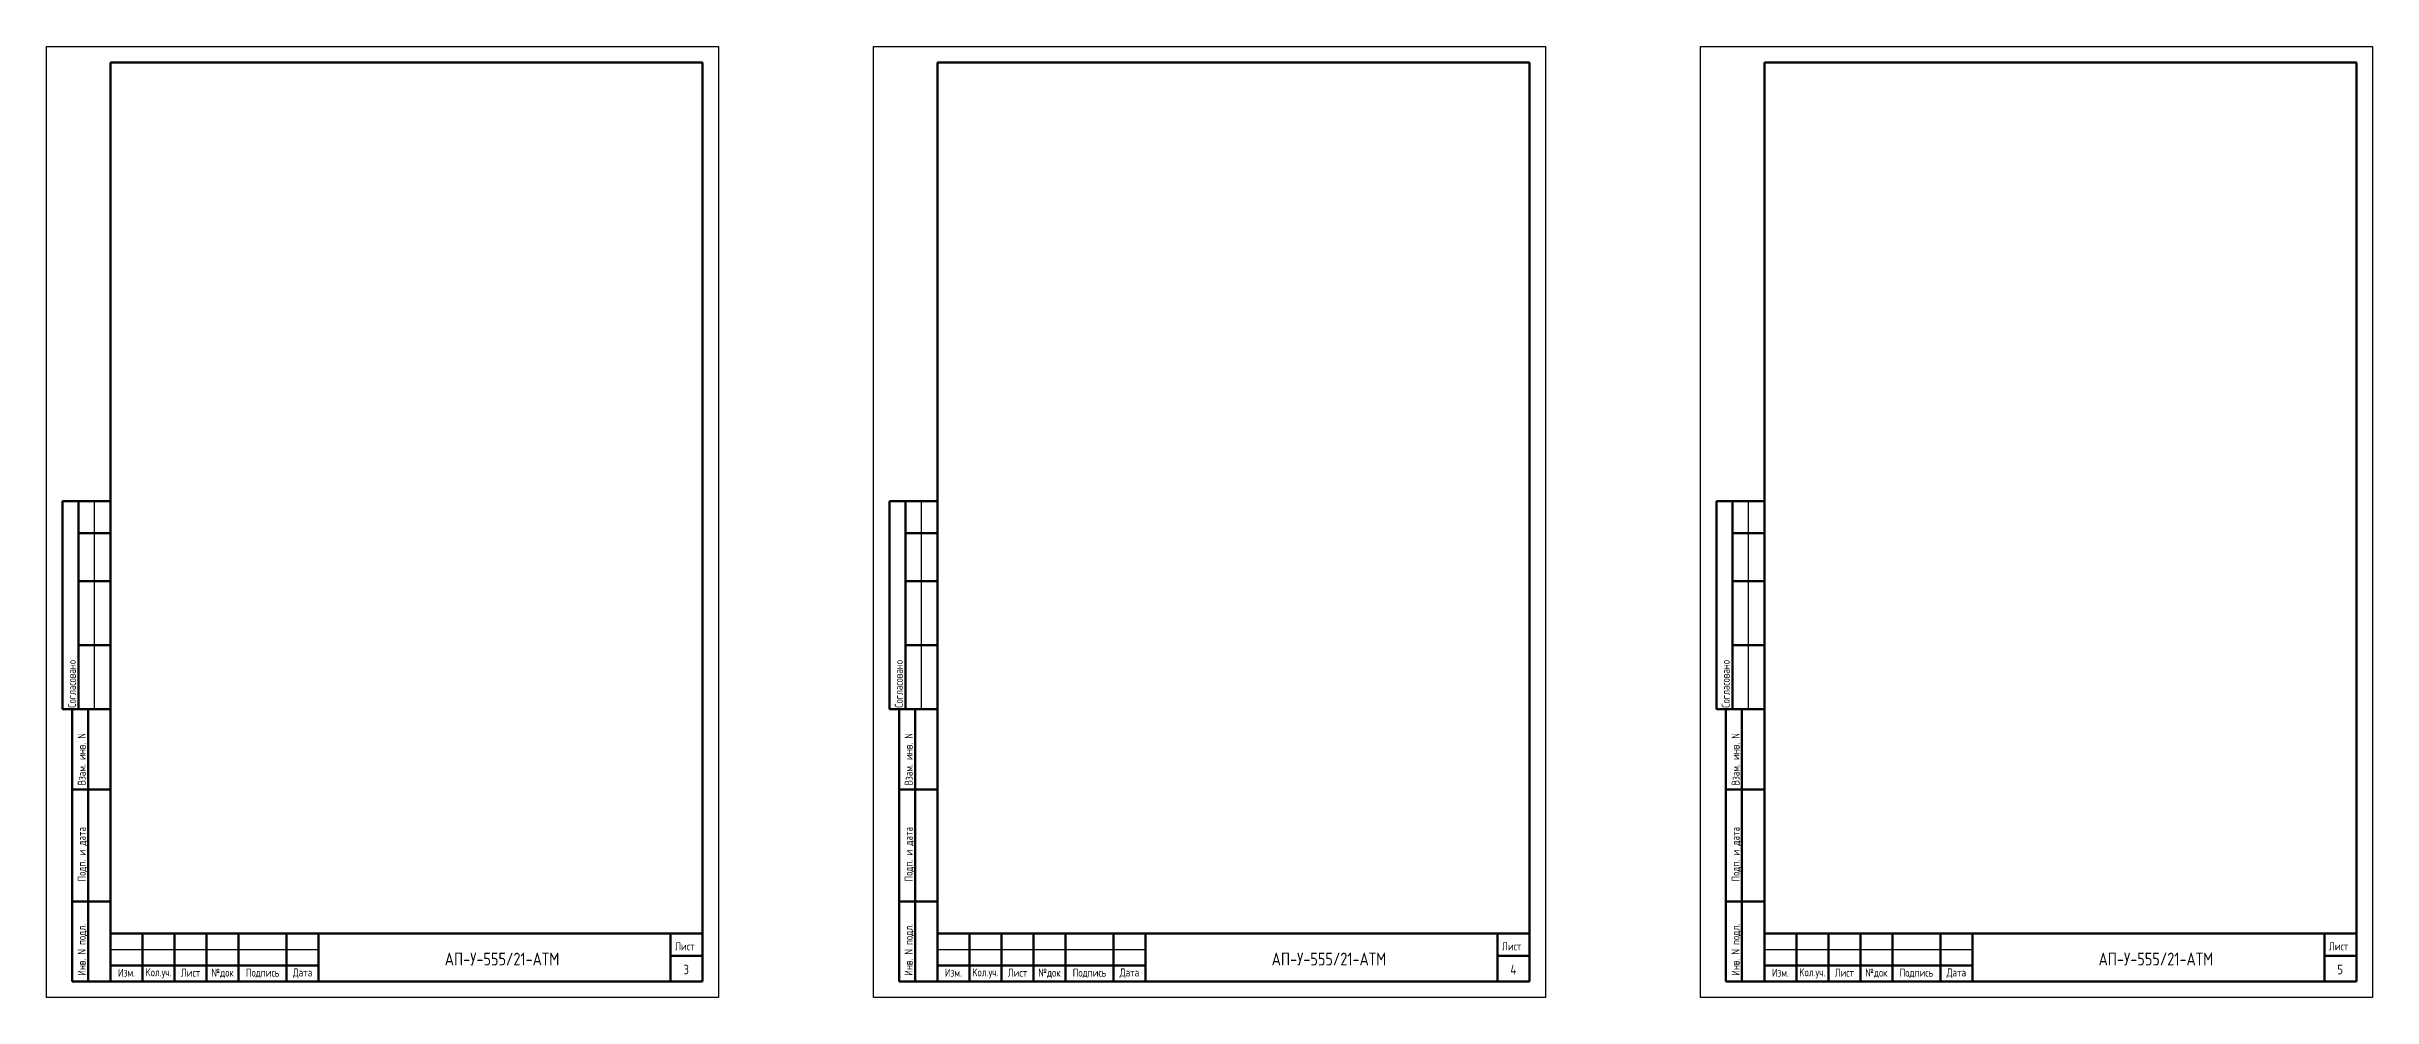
# Model space of a CAD drawing. Header units: millimetres. Extents: x -24312 to 142424, y -11214 to -5274.
# Drawn here: x 93489 to 108024, y -11214 to -5274 of the extents above; entities that cross this region are included whole.
import ezdxf
from ezdxf.enums import TextEntityAlignment as Align

# ---------------------------------------------------------------- set-up
doc = ezdxf.new("R2010")
doc.units = ezdxf.units.MM
doc.linetypes.add('K5LT_BASIC', pattern=[0])
doc.linetypes.add('K5LT_THIN', pattern=[0])
doc.layers.get('0').update_dxf_attribs({"color": 250})
doc.layers.add('0_Ном._пера__1', color=7, linetype='Continuous', lineweight=5)
doc.styles.add('ГОСТ 2.304', font='')
doc.styles.get('ГОСТ 2.304').set_extended_font_data('GOST 2.304 type A')

msp = doc.modelspace()

# ---------------------------------------------------------------- linework, layer by layer
at = {"linetype": 'K5LT_BASIC', "lineweight": 53}
for p, q in [((93889.355, -11113.681), (93889.355, -5373.681)), ((93889.355, -5373.681), (97589.355, -5373.681)), ((97589.355, -5373.681), (97589.355, -11113.681)), ((99056.705, -11113.681), (99056.705, -5373.681)), ((99056.705, -5373.681), (102756.705, -5373.681)), ((102756.705, -5373.681), (102756.705, -11113.681)), ((104224.056, -11113.681), (104224.056, -5373.681)), ((104224.056, -5373.681), (107924.056, -5373.681)), ((107924.056, -5373.681), (107924.056, -11113.681)), ((93589.355, -9413.681), (93589.355, -8113.681)), ((93889.355, -8113.681), (93589.355, -8113.681)), ((93689.355, -9413.681), (93689.355, -8113.681)), ((98756.705, -9413.681), (98756.705, -8113.681)), ((99056.705, -8113.681), (98756.705, -8113.681)), ((98856.705, -9413.681), (98856.705, -8113.681)), ((103924.056, -9413.681), (103924.056, -8113.681)), ((104224.056, -8113.681), (103924.056, -8113.681)), ((104024.056, -9413.681), (104024.056, -8113.681)), ((93889.355, -8313.681), (93689.355, -8313.681)), ((99056.705, -8313.681), (98856.705, -8313.681)), ((104224.056, -8313.681), (104024.056, -8313.681)), ((93889.355, -8613.681), (93689.355, -8613.681)), ((99056.705, -8613.681), (98856.705, -8613.681)), ((104224.056, -8613.681), (104024.056, -8613.681)), ((93889.355, -9013.681), (93689.355, -9013.681)), ((99056.705, -9013.681), (98856.705, -9013.681)), ((104224.056, -9013.681), (104024.056, -9013.681)), ((93889.355, -9413.681), (93589.355, -9413.681)), ((93649.355, -11113.681), (93649.355, -9413.681)), ((93889.355, -9413.681), (93649.355, -9413.681)), ((93749.355, -11113.681), (93749.355, -9413.681)), ((99056.705, -9413.681), (98756.705, -9413.681)), ((98816.705, -11113.681), (98816.705, -9413.681)), ((99056.705, -9413.681), (98816.705, -9413.681)), ((98916.705, -11113.681), (98916.705, -9413.681)), ((104224.056, -9413.681), (103924.056, -9413.681)), ((103984.056, -11113.681), (103984.056, -9413.681)), ((104224.056, -9413.681), (103984.056, -9413.681)), ((104084.056, -11113.681), (104084.056, -9413.681)), ((93889.355, -9913.681), (93649.355, -9913.681)), ((99056.705, -9913.681), (98816.705, -9913.681)), ((104224.056, -9913.681), (103984.056, -9913.681)), ((93889.355, -10613.681), (93649.355, -10613.681)), ((99056.705, -10613.681), (98816.705, -10613.681)), ((104224.056, -10613.681), (103984.056, -10613.681)), ((93889.355, -10813.681), (97589.355, -10813.681)), ((93889.355, -11113.681), (93889.355, -10813.681)), ((94089.355, -11113.681), (94089.355, -10813.681)), ((94289.355, -11113.681), (94289.355, -10813.681)), ((94489.355, -11113.681), (94489.355, -10813.681)), ((94689.355, -11113.681), (94689.355, -10813.681)), ((94989.355, -11113.681), (94989.355, -10813.681)), ((95189.355, -11113.681), (95189.355, -10813.681)), ((97389.355, -11113.681), (97389.355, -10813.681)), ((99056.705, -10813.681), (102756.705, -10813.681)), ((99056.705, -11113.681), (99056.705, -10813.681)), ((99256.705, -11113.681), (99256.705, -10813.681)), ((99456.705, -11113.681), (99456.705, -10813.681)), ((99656.705, -11113.681), (99656.705, -10813.681)), ((99856.705, -11113.681), (99856.705, -10813.681)), ((100156.705, -11113.681), (100156.705, -10813.681)), ((100356.705, -11113.681), (100356.705, -10813.681)), ((102556.705, -11113.681), (102556.705, -10813.681)), ((104224.056, -10813.68), (107924.056, -10813.68)), ((104224.056, -11113.68), (104224.056, -10813.68)), ((104424.056, -11113.68), (104424.056, -10813.68)), ((104624.056, -11113.68), (104624.056, -10813.68)), ((104824.056, -11113.68), (104824.056, -10813.68)), ((105024.056, -11113.68), (105024.056, -10813.68)), ((105324.056, -11113.68), (105324.056, -10813.68)), ((105524.056, -11113.68), (105524.056, -10813.68)), ((107724.056, -11113.68), (107724.056, -10813.68)), ((93889.355, -11013.681), (95189.355, -11013.681)), ((97389.355, -10953.681), (97589.355, -10953.681)), ((99056.705, -11013.681), (100356.705, -11013.681)), ((102556.705, -10953.681), (102756.705, -10953.681)), ((104224.056, -11013.68), (105524.056, -11013.68)), ((107724.056, -10953.68), (107924.056, -10953.68)), ((93889.355, -11113.681), (93649.355, -11113.681)), ((97589.355, -11113.681), (93889.355, -11113.681)), ((99056.705, -11113.681), (98816.705, -11113.681)), ((102756.705, -11113.681), (99056.705, -11113.681)), ((104224.056, -11113.681), (103984.056, -11113.681)), ((107924.056, -11113.68), (104224.056, -11113.68))]:
    msp.add_line(p, q, dxfattribs=at)
for p, q in [((93789.355, -9413.681), (93789.355, -8113.681)), ((98956.705, -9413.681), (98956.705, -8113.681)), ((104124.056, -9413.681), (104124.056, -8113.681))]:
    msp.add_line(p, q)
at = {"linetype": 'K5LT_THIN'}
for p, q in [((93889.355, -10913.681), (95189.355, -10913.681)), ((99056.705, -10913.681), (100356.705, -10913.681)), ((104224.056, -10913.68), (105524.056, -10913.68))]:
    msp.add_line(p, q, dxfattribs=at)
at = {"linetype": 'Continuous'}
for points in [[(93489.355, -5273.681), (97689.355, -5273.681), (97689.355, -11213.681), (93489.355, -11213.681)], [(98656.705, -5273.681), (102856.705, -5273.681), (102856.705, -11213.681), (98656.705, -11213.681)], [(103824.056, -5273.681), (108024.056, -5273.681), (108024.056, -11213.681), (103824.056, -11213.681)]]:
    msp.add_lwpolyline(points, close=True, dxfattribs=at)

# ---------------------------------------------------------------- texts
at = {"style": 'ГОСТ 2.304'}
for p in [(96335.91, -11013.671), (101503.261, -11013.671), (106670.611, -11013.671)]:
    msp.add_text('АП-У-555/21-АТМ', height=80, dxfattribs=at).set_placement(p, align=Align.CENTER)
at = {"layer": '0_Ном._пера__1', "color": 7, "linetype": 'Continuous', "lineweight": 20, "style": 'ГОСТ 2.304'}
for s, p in [('Согласовано', (93672.774, -9403.681)), ('Согласовано', (98840.124, -9403.681)), ('Согласовано', (104007.475, -9403.681)), ('Взам. инв. N', (93734.401, -9889.389)), ('Взам. инв. N', (98901.751, -9889.389)), ('Взам. инв. N', (104069.102, -9889.389)), ('Подп. и дата', (93734.401, -10489.389)), ('Подп. и дата', (98901.751, -10489.389)), ('Подп. и дата', (104069.102, -10489.389)), ('Инв. N подл.', (93734.401, -11077.993)), ('Инв. N подл.', (98901.751, -11077.993)), ('Инв. N подл.', (104069.102, -11077.993))]:
    msp.add_text(s, height=50, rotation=90, dxfattribs=at).set_placement(p)
for s, height, p in [('Лист', 50, (97417.311, -10919.147)), ('Лист', 50, (102584.661, -10919.147)), ('Лист', 50, (107752.012, -10919.147)), ('3', 60, (97469.819, -11069.147)), ('4', 60, (102637.17, -11069.147)), ('5', 60, (107804.52, -11069.147))]:
    msp.add_text(s, height=height, dxfattribs=at).set_placement(p)
at = {"layer": '0_Ном._пера__1', "color": 7, "linetype": 'Continuous', "lineweight": 20, "char_height": 50, "attachment_point": 8, "style": 'ГОСТ 2.304'}
for s, insert in [('\\A1;Изм.', (93989.355, -11083.985)), ('\\A1;Kол.уч.', (94189.355, -11095.167)), ('\\A1;Лист', (94389.355, -11083.985)), ('\\A1;№док', (94589.355, -11091.609)), ('\\A1;Подпись', (94839.355, -11091.609)), ('\\A1;Дата', (95089.355, -11092.738)), ('\\A1;Изм.', (99156.705, -11083.985)), ('\\A1;Kол.уч.', (99356.705, -11095.167)), ('\\A1;Лист', (99556.705, -11083.985)), ('\\A1;№док', (99756.705, -11091.609)), ('\\A1;Подпись', (100006.705, -11091.609)), ('\\A1;Дата', (100256.705, -11092.738)), ('\\A1;Изм.', (104324.056, -11083.985)), ('\\A1;Kол.уч.', (104524.056, -11095.167)), ('\\A1;Лист', (104724.056, -11083.985)), ('\\A1;№док', (104924.056, -11091.609)), ('\\A1;Подпись', (105174.056, -11091.609)), ('\\A1;Дата', (105424.056, -11092.738))]:
    msp.add_mtext(s, dxfattribs=dict(at, insert=insert))

doc.saveas('drawing.dxf')
